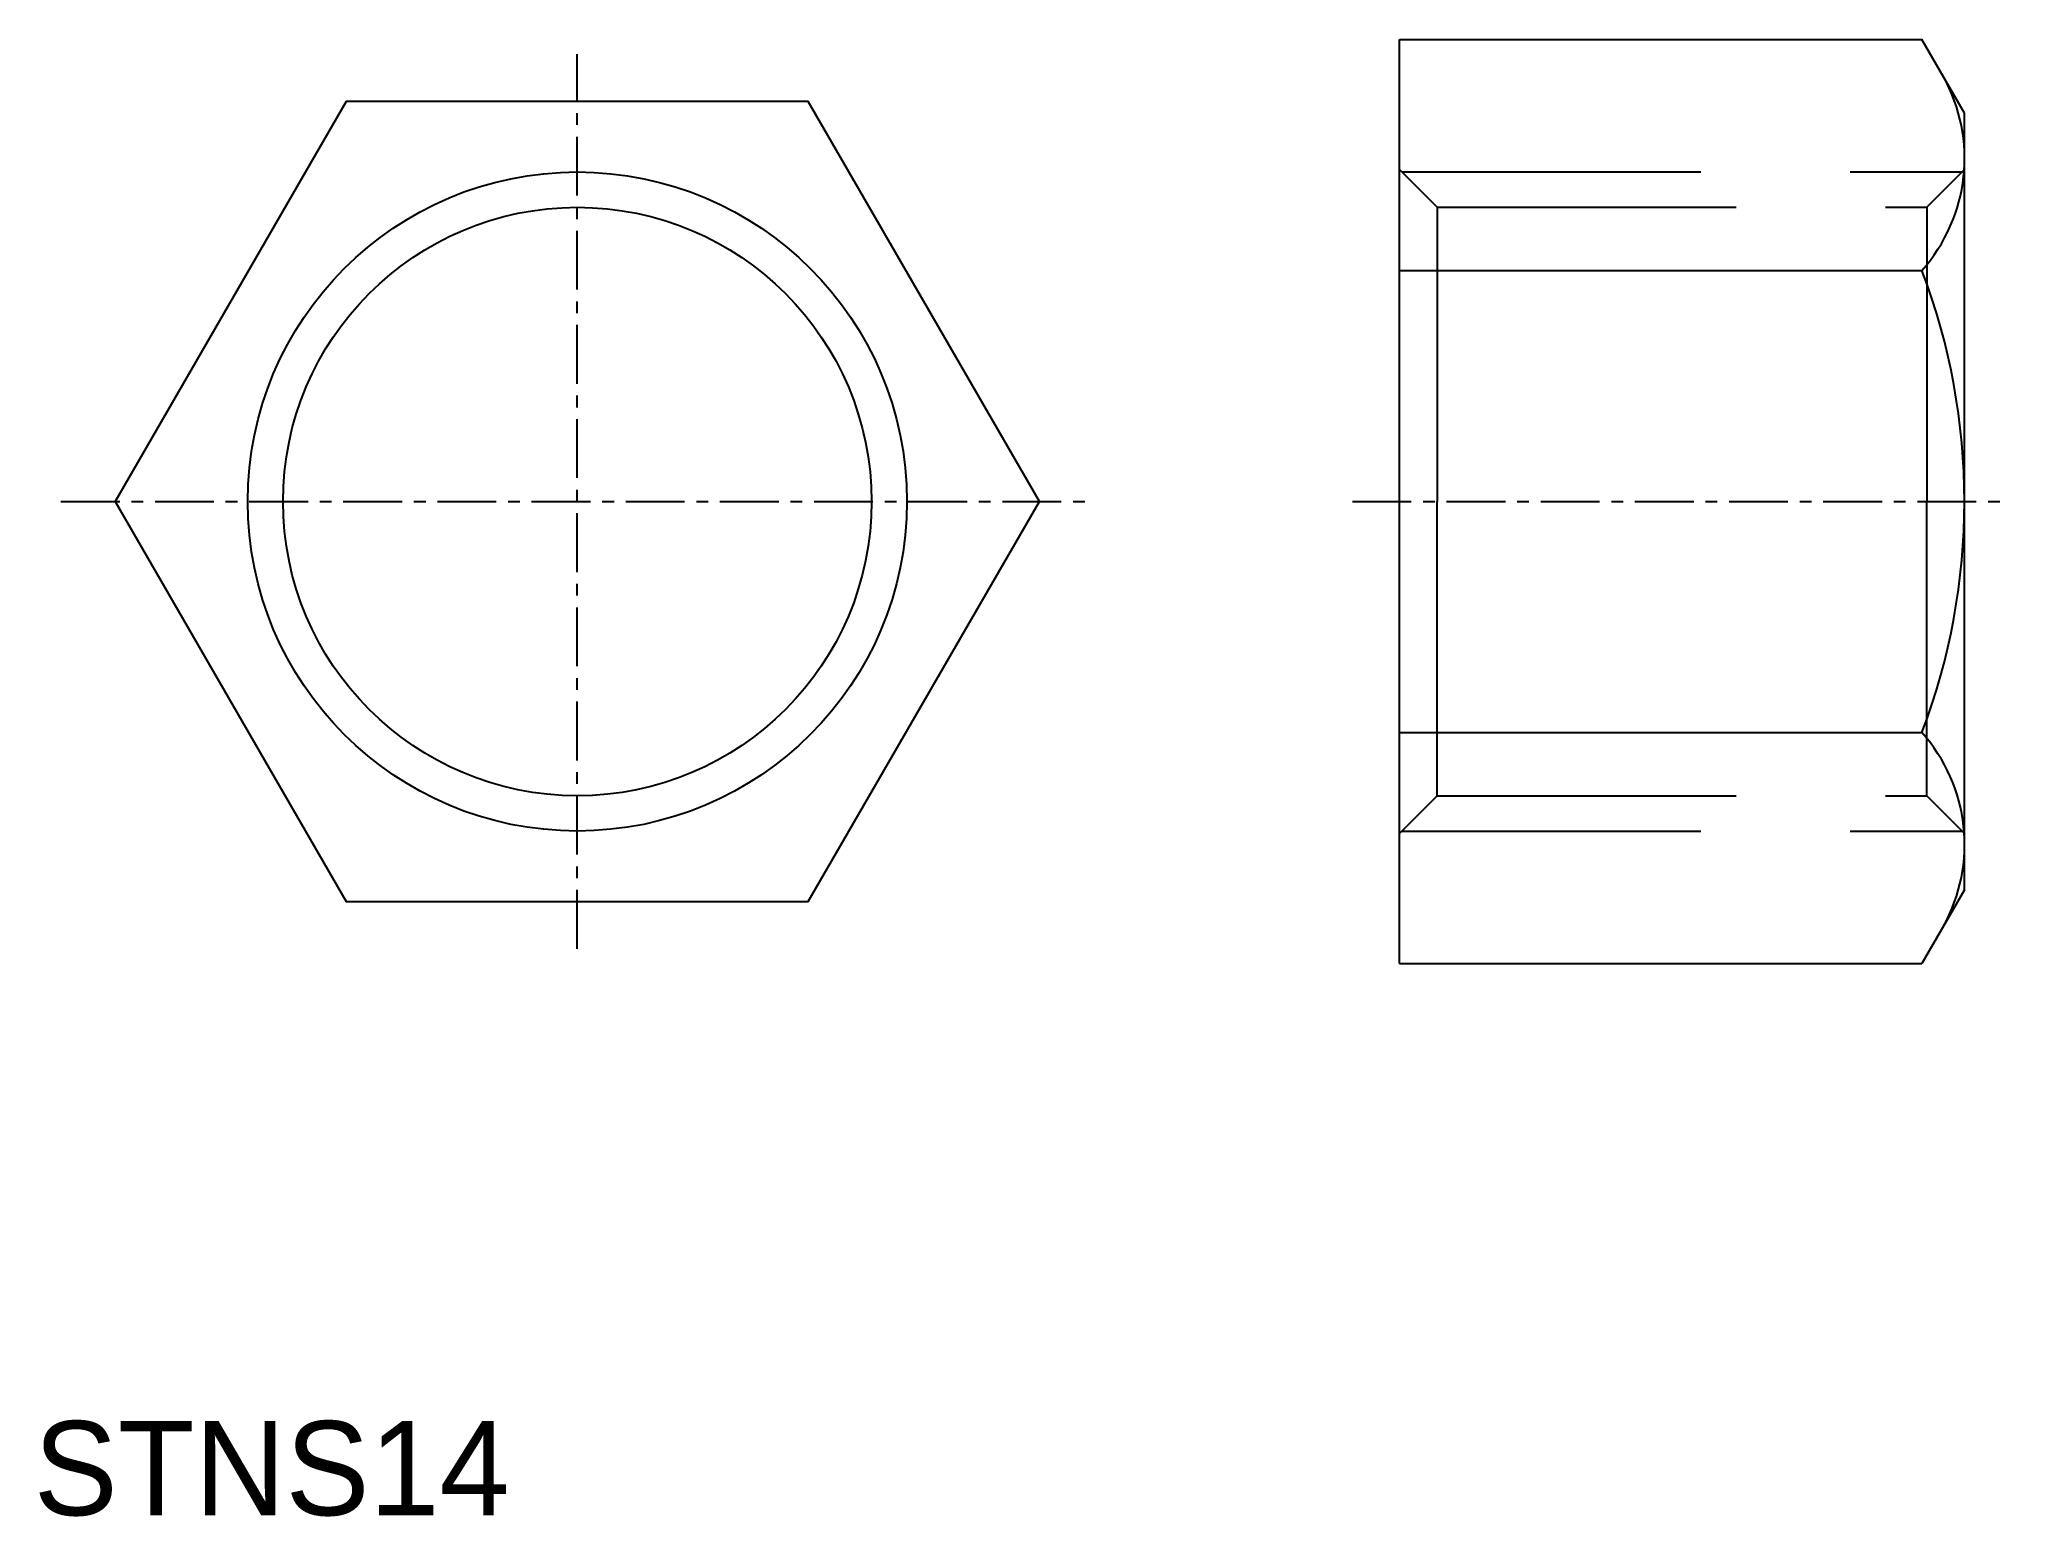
# Model space of a CAD drawing. Extents: x 4.6 to 46.5, y 21.9 to 53.3.
import ezdxf

# ---------------------------------------------------------------- set-up
doc = ezdxf.new("R2010")
doc.units = 0
doc.linetypes.add('CENTER', pattern=[2, 1.25, -0.25, 0.25, -0.25])
doc.linetypes.add('HIDDEN', pattern=[9.525, 6.35, -3.175])
doc.layers.get('0').update_dxf_attribs({"linetype": 'CONTINUOUS'})
doc.layers.add('18-1-HID', color=4, linetype='HIDDEN')
doc.layers.add('CENTER', color=1, linetype='CENTER')

msp = doc.modelspace()

# ---------------------------------------------------------------- linework, layer by layer
at = {"color": 7, "linetype": 'CONTINUOUS'}
for p, q in [((33.486, 33.687), (33.486, 53.316)), ((33.486, 53.316), (44.583, 53.316)), ((45.486, 51.751), (44.583, 53.316)), ((45.486, 35.251), (45.486, 51.751)), ((33.486, 48.409), (44.583, 48.409)), ((33.486, 38.594), (44.583, 38.594)), ((45.486, 35.251), (44.583, 33.687)), ((33.486, 33.687), (44.583, 33.687))]:
    msp.add_line(p, q, dxfattribs=at)
msp.add_lwpolyline([(20.928, 35.001), (25.836, 43.501), (20.928, 52.001), (11.113, 52.001), (6.206, 43.501), (11.113, 35.001)], close=True, dxfattribs=at)
at = {"color": 3, "linetype": 'CONTINUOUS'}
msp.add_circle((16.021, 43.501), 7, dxfattribs=at)
at = {"color": 7, "linetype": 'CONTINUOUS'}
msp.add_circle((16.021, 43.501), 6.25, dxfattribs=at)
for centre, radius, start, end in [((41.902, 50.79), 3.586, 318.3941, 29.1059), ((31.707, 43.501), 13.779, 339.1359, 20.8641), ((41.902, 36.213), 3.586, 330.8941, 41.6059)]:
    msp.add_arc(centre, radius, start, end, dxfattribs=at)
at = {"layer": '18-1-HID', "color": 4, "linetype": 'HIDDEN'}
for p, q in [((33.486, 50.551), (34.286, 49.751)), ((33.536, 50.501), (45.436, 50.501)), ((44.686, 49.751), (45.486, 50.551)), ((34.286, 49.751), (44.686, 49.751)), ((34.286, 49.751), (34.286, 43.501)), ((44.686, 49.751), (44.686, 43.501)), ((34.286, 37.251), (34.286, 43.501)), ((44.686, 37.251), (44.686, 43.501)), ((33.486, 36.451), (34.286, 37.251)), ((34.286, 37.251), (44.686, 37.251)), ((44.686, 37.251), (45.486, 36.451)), ((33.536, 36.501), (45.436, 36.501))]:
    msp.add_line(p, q, dxfattribs=at)
at = {"layer": 'CENTER', "color": 1, "linetype": 'CENTER'}
for p, q in [((16.021, 34.001), (16.021, 53.001)), ((5.051, 43.501), (26.99, 43.501)), ((32.486, 43.501), (46.486, 43.501))]:
    msp.add_line(p, q, dxfattribs=at)

# ---------------------------------------------------------------- texts
at = {"color": 7, "linetype": 'CONTINUOUS'}
msp.add_text('STNS14', height=2, dxfattribs=at).set_placement((4.475, 21.967))

doc.saveas('drawing.dxf')
